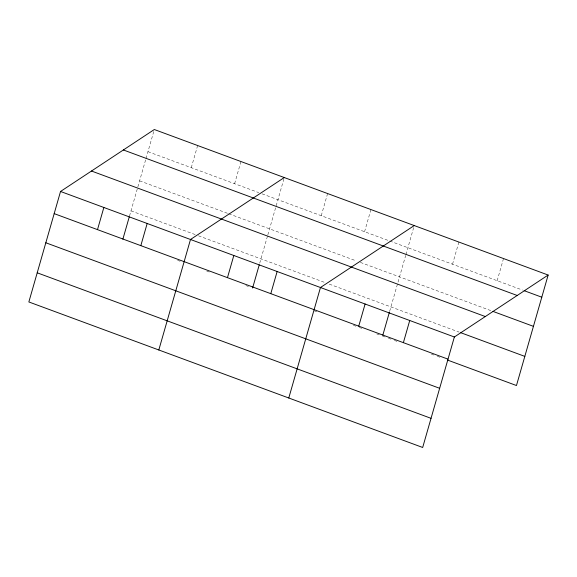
<?xml version="1.0" encoding="UTF-8"?>
<svg xmlns="http://www.w3.org/2000/svg" width="577" height="577" viewBox="0 0 577 577"><rect width="100%" height="100%" fill="white"/><g stroke="black" fill="none" stroke-linecap="round" stroke-linejoin="round"><path stroke-width="0.43" stroke-dasharray="2.88 2.16" d="M129.515 216.007L145.75 159.396M145.995 158.538L154.319 129.522M191.283 167.683L197.637 145.527M234.608 183.695L240.955 161.538M259.729 263.17L267.598 235.719M267.843 234.861L284.281 177.543M321.252 215.711L327.599 193.547M364.57 231.716L370.924 209.559M389.691 311.191L405.681 255.438M405.927 254.58L414.243 225.564M452.527 264.216L458.881 242.059M497.165 280.71L503.512 258.546M147.964 151.679L258.763 192.624M262.095 193.85L522.423 290.043M139.605 180.832L227.915 213.461M228.744 213.764L356.211 260.869M360.38 262.405L491.33 310.794M130.993 210.865L195.141 234.565M198.474 235.798L325.103 282.586M329.272 284.129L459.141 332.114M177.615 260.328L180.118 261.251M206.775 271.103L209.278 272.027M245.932 285.572L248.435 286.495M314.249 310.815L316.744 311.739M353.405 325.284L355.901 326.207M359.233 327.433L361.736 328.356M376.731 333.903L379.233 334.826M382.565 336.052L385.09 336.99M388.458 338.237L390.982 339.168M394.351 340.416L396.882 341.346M431.408 354.105L433.933 355.035M437.301 356.283L439.833 357.213"/><path stroke-width="0.87" d="M60.535 191.47L28.85 301.959L422.681 447.478L454.366 336.99L548.15 275.041L154.319 129.522L60.535 191.47L454.366 336.99M97.499 229.632L103.853 207.475M122.879 239.152L129.27 216.865M140.824 245.643L147.178 223.479M158.812 349.979L190.497 239.491L284.281 177.543M227.468 277.652L233.822 255.496M252.596 288.031L259.239 264.886M270.786 293.664L277.14 271.507M288.781 398L320.466 287.512L414.243 225.564M358.743 326.164L365.097 304.007M382.811 335.201L389.446 312.049M403.381 342.659L409.735 320.495M548.15 275.041L516.465 385.53L447.413 360.019M524.111 290.664L541.796 297.198M123.37 149.962L517.201 295.482M493.01 311.414L533.437 326.351M91.483 171.023L485.315 316.549M460.821 332.734L524.825 356.384M54.18 213.627L448.012 359.146M45.821 242.773L439.652 388.299M37.209 272.806L431.041 418.332"/></g></svg>
